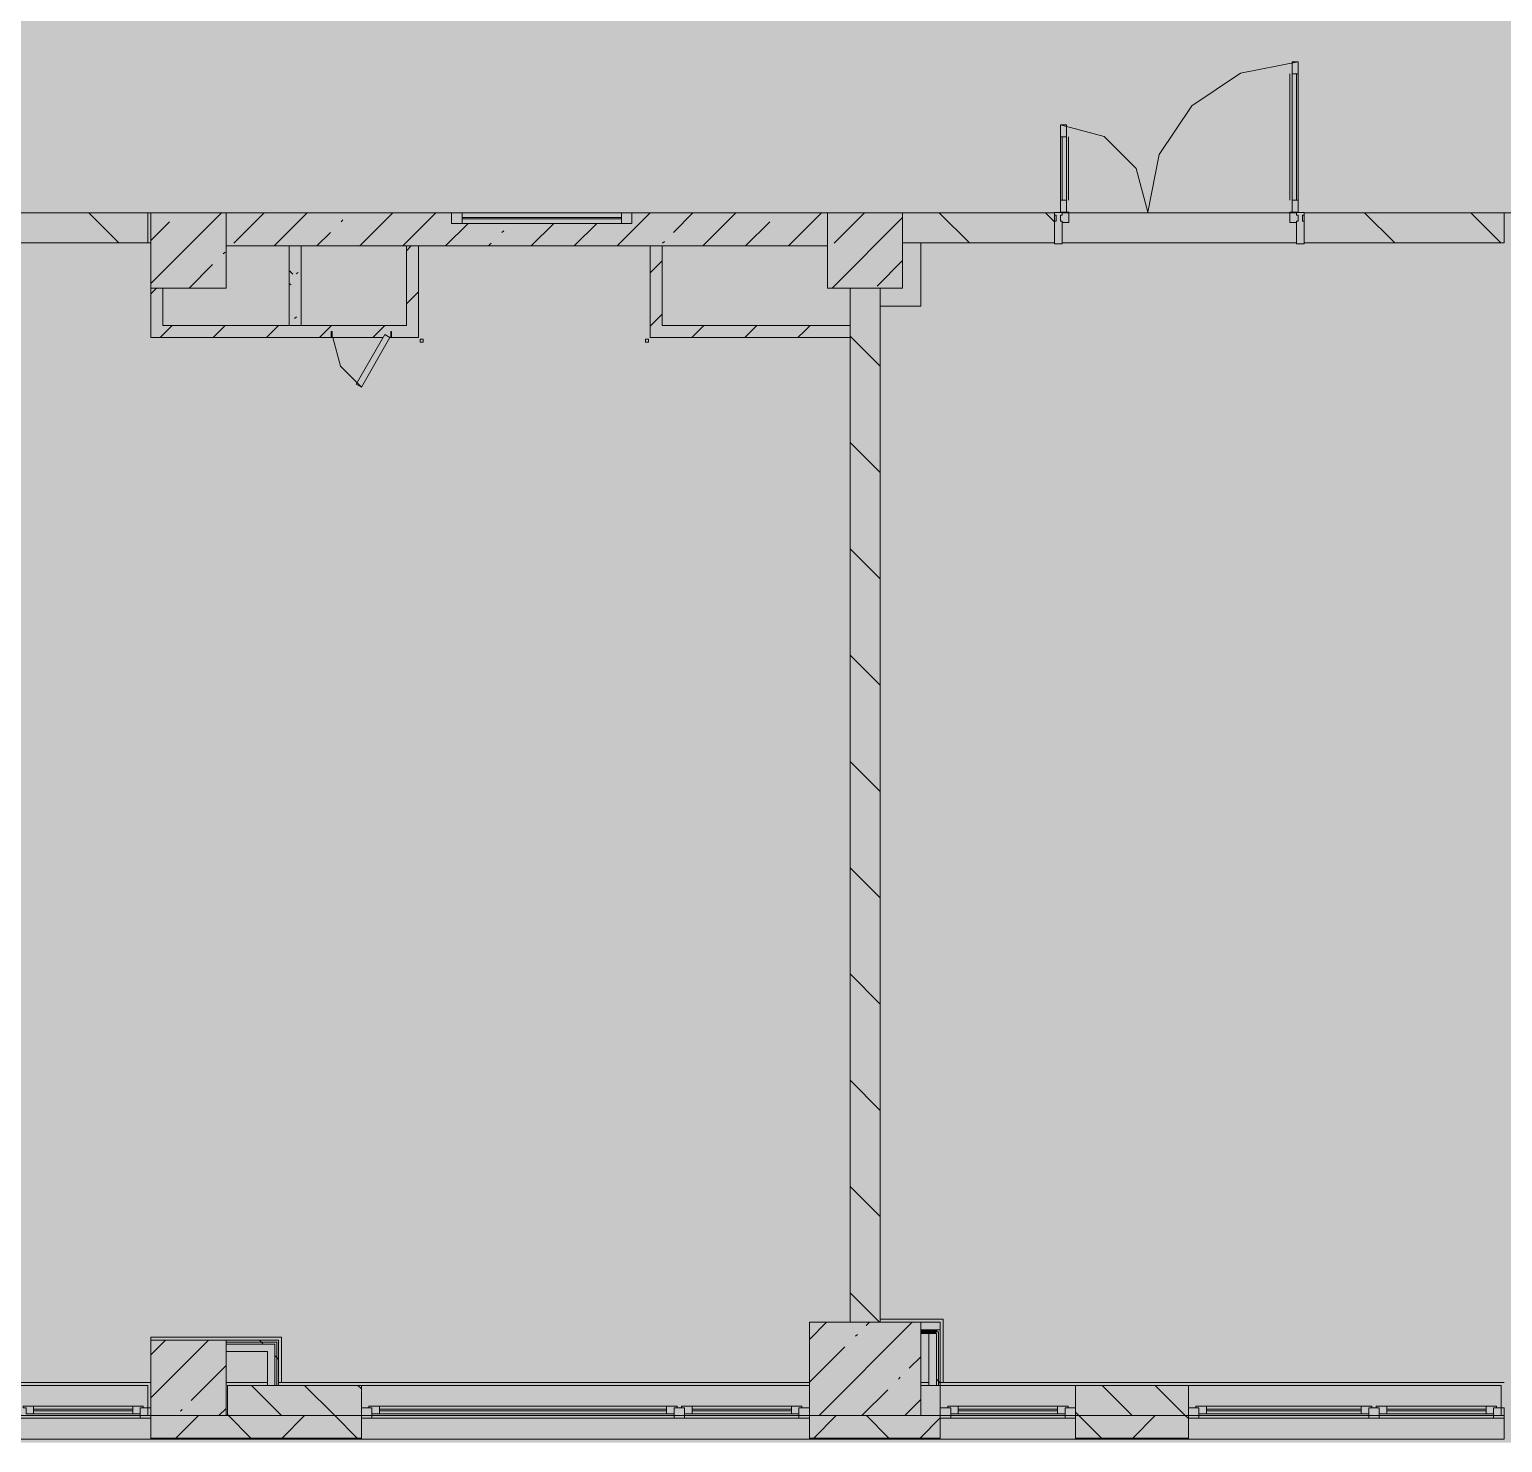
# Model space of a CAD drawing. Header units: millimetres. Extents: x -3817 to 677485, y -22715 to 103890.
# Drawn here: x 13683.5 to 13760.7, y -19606.1 to -19532.1 of the extents above; entities that cross this region are included whole.
import ezdxf

# ---------------------------------------------------------------- set-up
doc = ezdxf.new("R2010")
doc.units = ezdxf.units.MM
doc.layers.add('PDF _Геометрия', color=7, linetype='Continuous', true_color=0x1d1d1d)
doc.layers.add('PDF _Сплошная заливка', color=7, linetype='Continuous', true_color=0xffffff)

msp = doc.modelspace()

# ---------------------------------------------------------------- hatches: boundary and pattern name
at = {"layer": 'PDF _Сплошная заливка', "true_color": 0xd9d9d9, "transparency": 33554559}
for points in [[(13871.022, -19606.078), (13878.479, -19606.078), (13878.479, -19577.89), (13949.343, -19577.89), (13949.343, -19388.526), (13611.166, -19388.526), (13611.166, -19416.651), (13586.364, -19416.651), (13586.364, -19606.078), (13856.416, -19606.078)], [(13693.84, -19543.403), (13725.335, -19543.403), (13725.335, -19541.67), (13715.099, -19541.67), (13715.099, -19542.222), (13705.651, -19542.222), (13705.651, -19541.67), (13693.84, -19541.67)], [(13726.516, -19599.779), (13728.091, -19599.779), (13728.091, -19545.607), (13726.516, -19545.607), (13726.516, -19592.553)], [(13703.289, -19548.206), (13703.289, -19547.576), (13689.903, -19547.576), (13689.903, -19548.206), (13702.105, -19548.126), (13702.15, -19548.048), (13702.501, -19548.206)], [(13726.516, -19548.206), (13726.516, -19547.576), (13724.142, -19547.576), (13724.142, -19548.206), (13724.955, -19548.206)], [(13730.217, -19604.66), (13730.217, -19599.779), (13724.39, -19599.779), (13724.39, -19604.66), (13728.606, -19604.66)], [(13731.043, -19600.271), (13731.142, -19600.172), (13730.217, -19600.172), (13730.217, -19600.271), (13730.65, -19600.271)], [(13731.142, -19603.086), (13731.24, -19603.086), (13731.24, -19600.172), (13731.142, -19600.271), (13731.142, -19601.977)], [(13696.498, -19600.822), (13696.596, -19600.723), (13693.84, -19600.782), (13693.84, -19600.822), (13695.741, -19600.822)], [(13696.399, -19600.92), (13696.498, -19600.822), (13693.84, -19600.882), (13693.84, -19600.92), (13695.741, -19600.92)], [(13696.399, -19603.086), (13696.498, -19603.086), (13696.498, -19600.92), (13696.399, -19600.92), (13696.399, -19601.977)], [(13696.498, -19603.086), (13696.596, -19603.086), (13696.596, -19600.822), (13696.498, -19600.92), (13696.498, -19601.977)], [(13731.043, -19600.369), (13731.043, -19600.271), (13730.217, -19600.271), (13730.217, -19600.369), (13730.65, -19600.369)], [(13731.043, -19603.086), (13731.142, -19603.086), (13731.142, -19600.271), (13731.043, -19600.369), (13731.043, -19601.977)]]:
    msp.add_hatch(color=254, dxfattribs=at).paths.add_polyline_path(points)
h = msp.add_hatch(color=254, dxfattribs=at)
h.paths.add_polyline_path([(13681.134, -19543.245), (13689.746, -19543.245), (13689.746, -19541.67), (13676.124, -19541.67), (13676.124, -19543.245)], flags=0)
h.paths.add_polyline_path([(13658.408, -19543.245), (13663.054, -19543.245), (13663.054, -19541.67), (13658.408, -19541.67)], flags=0)
h = msp.add_hatch(color=254, dxfattribs=at)
h.paths.add_polyline_path([(13732.258, -19543.245), (13737.224, -19543.245), (13737.224, -19541.67), (13729.272, -19541.67), (13729.272, -19543.245)], flags=0)
h.paths.add_polyline_path([(13760.767, -19543.245), (13760.767, -19541.67), (13750.295, -19541.67), (13750.295, -19543.245), (13754.168, -19543.245)], flags=0)
at = {"layer": 'PDF _Сплошная заливка', "true_color": 0xcfcfcf, "transparency": 33554559}
for points in [[(13731.142, -19600.172), (13731.24, -19600.172), (13731.24, -19599.779), (13730.217, -19599.779), (13730.217, -19600.172), (13730.65, -19600.172)], [(13696.005, -19601.314), (13696.399, -19601.314), (13696.399, -19600.92), (13693.84, -19600.92), (13693.84, -19601.314), (13695.741, -19601.314)]]:
    msp.add_hatch(color=254, dxfattribs=at).paths.add_polyline_path(points)
at = {"layer": 'PDF _Сплошная заливка', "true_color": 0xd9d9d9, "transparency": 33554559}
h = msp.add_hatch(color=254, dxfattribs=at)
h.paths.add_polyline_path([(13730.217, -19604.66), (13731.24, -19604.66), (13731.24, -19603.086), (13730.217, -19603.086), (13730.217, -19603.904)], flags=0)
h.paths.add_polyline_path([(13739.562, -19604.66), (13744.232, -19604.66), (13744.232, -19603.086), (13738.327, -19603.086), (13738.327, -19604.66)], flags=0)
h = msp.add_hatch(color=254, dxfattribs=at)
h.paths.add_polyline_path([(13877.219, -19605.841), (13877.219, -19604.66), (13844.622, -19604.66), (13844.622, -19605.841), (13871.022, -19605.841)], flags=0)
h.paths.add_polyline_path([(13827.202, -19605.841), (13837.536, -19605.841), (13837.536, -19604.66), (13809.19, -19604.66), (13809.19, -19605.841), (13812.595, -19605.841)], flags=0)
h.paths.add_polyline_path([(13794.23, -19605.841), (13802.104, -19605.841), (13802.104, -19604.66), (13794.23, -19604.66)], flags=0)
h.paths.add_polyline_path([(13768.775, -19605.841), (13769.822, -19605.841), (13769.822, -19604.66), (13760.767, -19604.66), (13760.767, -19605.841)], flags=0)
h.paths.add_polyline_path([(13744.232, -19605.841), (13744.232, -19604.66), (13738.327, -19604.66), (13738.327, -19605.841), (13739.562, -19605.841)], flags=0)
h.paths.add_polyline_path([(13659.224, -19605.841), (13665.495, -19605.841), (13665.495, -19604.66), (13654.471, -19604.66), (13654.471, -19605.841), (13658.408, -19605.841)], flags=0)
h.paths.add_polyline_path([(13728.606, -19605.841), (13731.24, -19605.841), (13731.24, -19604.66), (13724.39, -19604.66), (13724.39, -19605.841), (13724.955, -19605.841)], flags=0)
h.paths.add_polyline_path([(13689.903, -19605.841), (13700.926, -19605.841), (13700.926, -19604.66), (13689.903, -19604.66)], flags=0)
h.paths.add_polyline_path([(13632.031, -19605.841), (13637.937, -19605.841), (13637.937, -19604.66), (13632.031, -19604.66)], flags=0)
h.paths.add_polyline_path([(13588.568, -19605.841), (13592.663, -19605.841), (13592.663, -19604.66), (13586.364, -19604.66), (13586.394, -19605.841)], flags=0)
h.paths.add_polyline_path([(13617.071, -19605.841), (13624.945, -19605.841), (13624.945, -19604.66), (13617.071, -19604.66)], flags=0)

# ---------------------------------------------------------------- linework, layer by layer
at = {"layer": 'PDF _Геометрия', "color": 9, "lineweight": 9, "true_color": 0xb7b7b7}
for points in [[(13737.618, -19542.182), (13737.972, -19542.182), (13737.972, -19541.631), (13737.539, -19541.631), (13737.539, -19537.064), (13739.823, -19537.676), (13741.494, -19539.348), (13742.106, -19541.631), (13742.705, -19538.618), (13744.412, -19536.063), (13746.967, -19534.357), (13749.98, -19533.757), (13749.98, -19541.631), (13749.547, -19541.631), (13749.547, -19542.182), (13749.901, -19542.182)], [(13749.555, -19534.387), (13749.555, -19541.001)], [(13749.98, -19534.387), (13749.665, -19534.387)], [(13749.901, -19534.387), (13749.901, -19541.001)], [(13737.539, -19537.694), (13737.854, -19537.694)], [(13737.618, -19537.694), (13737.618, -19541.001)], [(13737.965, -19537.694), (13737.965, -19541.001)], [(13737.539, -19541.001), (13737.854, -19541.001)], [(13749.98, -19541.001), (13749.665, -19541.001)], [(13676.115, -19541.67), (13737.234, -19541.67)], [(13689.903, -19541.67), (13689.746, -19541.67)], [(13737.224, -19541.67), (13737.224, -19542.104)], [(13737.539, -19541.789), (13737.539, -19542.104)], [(13749.98, -19541.789), (13749.98, -19542.104)], [(13750.285, -19541.67), (13799.899, -19541.67)], [(13750.295, -19542.104), (13750.295, -19541.67)], [(13702.059, -19548.206), (13689.903, -19548.206), (13689.903, -19543.245), (13676.124, -19543.245)], [(13689.746, -19543.245), (13689.903, -19543.245)], [(13726.516, -19599.779), (13726.516, -19548.206), (13716.044, -19548.206), (13716.044, -19543.403), (13703.918, -19543.403), (13703.918, -19548.206), (13702.422, -19548.206)], [(13737.224, -19543.245), (13730.217, -19543.245), (13730.217, -19546.552), (13730.217, -19543.245)], [(13760.767, -19543.245), (13750.295, -19543.245)], [(13728.091, -19546.552), (13730.217, -19546.552), (13728.091, -19546.552), (13728.091, -19599.621), (13731.398, -19599.621), (13731.398, -19602.928), (13731.398, -19599.621), (13728.091, -19599.621)], [(13699.43, -19548.206), (13699.831, -19549.702), (13700.926, -19550.797)], [(13689.903, -19602.928), (13689.903, -19600.566), (13696.753, -19600.566), (13696.753, -19602.928), (13696.753, -19600.566), (13689.903, -19600.566), (13689.903, -19600.723)]]:
    msp.add_lwpolyline(points, dxfattribs=at)
for points in [[(13749.665, -19541.631), (13749.98, -19541.631), (13749.98, -19533.757), (13749.665, -19533.757), (13749.665, -19541.631), (13749.98, -19541.631), (13749.98, -19533.757), (13749.665, -19533.757)], [(13737.854, -19541.631), (13737.539, -19541.631), (13737.539, -19537.064), (13737.854, -19537.064), (13737.854, -19541.631), (13737.854, -19537.064), (13737.539, -19537.064), (13737.539, -19541.631)], [(13737.609, -19541.67), (13749.91, -19541.67)], [(13699.391, -19547.891), (13699.352, -19547.891), (13699.352, -19548.206), (13699.391, -19548.206)], [(13700.926, -19550.797), (13702.422, -19548.206), (13702.15, -19548.048), (13700.654, -19550.639)], [(13702.462, -19547.891), (13702.462, -19548.206), (13702.501, -19548.206), (13702.501, -19547.891)]]:
    msp.add_lwpolyline(points, close=True, dxfattribs=at)
at = {"layer": 'PDF _Геометрия', "color": 8, "lineweight": 9, "true_color": 0x737373}
for points in [[(13676.124, -19543.245), (13689.746, -19543.245), (13689.746, -19541.67), (13676.124, -19541.67)], [(13693.84, -19541.67), (13689.903, -19541.67), (13689.903, -19545.607), (13693.84, -19545.607)], [(13706.202, -19541.67), (13706.202, -19542.222), (13705.651, -19542.222), (13705.651, -19541.67)], [(13715.099, -19541.67), (13715.099, -19542.222), (13714.548, -19542.222), (13714.548, -19541.67)], [(13729.272, -19541.67), (13725.335, -19541.67), (13725.335, -19545.607), (13729.272, -19545.607)], [(13729.272, -19543.245), (13737.224, -19543.245), (13737.224, -19541.67), (13729.272, -19541.67)], [(13737.539, -19541.789), (13737.618, -19541.789), (13737.618, -19541.655), (13737.224, -19541.655), (13737.224, -19541.789), (13737.303, -19541.789), (13737.303, -19542.104), (13737.224, -19542.104), (13737.224, -19543.285), (13737.618, -19543.285), (13737.618, -19542.104), (13737.539, -19542.104)], [(13750.216, -19542.104), (13750.216, -19541.789), (13750.295, -19541.789), (13750.295, -19541.655), (13749.901, -19541.655), (13749.901, -19541.789), (13749.98, -19541.789), (13749.98, -19542.104), (13749.901, -19542.104), (13749.901, -19543.285), (13750.295, -19543.285), (13750.295, -19542.104)], [(13750.295, -19543.245), (13760.767, -19543.245), (13760.767, -19541.67), (13750.295, -19541.67)], [(13704.005, -19548.288), (13704.005, -19548.442), (13704.163, -19548.442), (13704.163, -19548.288)], [(13715.8, -19548.288), (13715.8, -19548.442), (13715.957, -19548.442), (13715.957, -19548.288)], [(13730.217, -19599.779), (13724.39, -19599.779), (13724.39, -19604.66), (13730.217, -19604.66)], [(13730.217, -19600.369), (13730.65, -19600.369), (13730.65, -19603.086), (13731.24, -19603.086), (13731.24, -19600.172), (13731.24, -19599.779), (13730.65, -19599.779), (13730.217, -19599.779)], [(13693.84, -19600.723), (13689.903, -19600.723), (13689.903, -19604.66), (13693.84, -19604.66)], [(13693.84, -19602.928), (13696.005, -19602.928)], [(13700.926, -19604.66), (13700.926, -19603.086), (13693.919, -19603.086), (13693.919, -19604.66)], [(13730.217, -19602.928), (13730.65, -19602.928)], [(13731.24, -19604.66), (13738.327, -19604.66), (13738.327, -19603.086), (13731.24, -19603.086)], [(13744.232, -19604.66), (13744.232, -19603.086), (13738.327, -19603.086), (13738.327, -19604.66)], [(13665.495, -19605.904), (13665.495, -19604.66), (13689.903, -19604.66), (13689.903, -19605.904)], [(13689.509, -19604.172), (13683.211, -19604.172), (13683.211, -19604.251), (13683.368, -19604.251), (13683.368, -19604.566), (13689.352, -19604.566), (13689.352, -19604.251), (13689.509, -19604.251)], [(13689.352, -19604.802), (13689.352, -19604.251), (13689.903, -19604.251), (13689.903, -19604.802)], [(13700.926, -19604.66), (13689.903, -19604.66), (13689.903, -19605.904), (13700.926, -19605.904)], [(13700.926, -19604.802), (13700.926, -19604.251), (13701.478, -19604.251), (13701.478, -19604.802)], [(13700.926, -19605.904), (13700.926, -19604.66), (13724.39, -19604.66), (13724.39, -19605.904)], [(13717.461, -19604.172), (13701.32, -19604.172), (13701.32, -19604.251), (13701.478, -19604.251), (13701.478, -19604.566), (13717.304, -19604.566), (13717.304, -19604.251), (13717.461, -19604.251)], [(13717.304, -19604.802), (13717.304, -19604.251), (13717.855, -19604.251), (13717.855, -19604.802)], [(13723.996, -19604.172), (13717.697, -19604.172), (13717.697, -19604.251), (13717.855, -19604.251), (13717.855, -19604.566), (13723.839, -19604.566), (13723.839, -19604.251), (13723.996, -19604.251)], [(13723.839, -19604.802), (13723.839, -19604.251), (13724.39, -19604.251), (13724.39, -19604.802)], [(13731.24, -19604.66), (13724.39, -19604.66), (13724.39, -19605.904), (13731.24, -19605.904)], [(13731.24, -19604.802), (13731.24, -19604.251), (13731.792, -19604.251), (13731.792, -19604.802)], [(13731.24, -19605.904), (13731.24, -19604.66), (13738.327, -19604.66), (13738.327, -19605.904)], [(13737.933, -19604.172), (13731.634, -19604.172), (13731.634, -19604.251), (13731.792, -19604.251), (13731.792, -19604.566), (13737.775, -19604.566), (13737.775, -19604.251), (13737.933, -19604.251)], [(13737.775, -19604.802), (13737.775, -19604.251), (13738.327, -19604.251), (13738.327, -19604.802)], [(13744.232, -19604.66), (13738.327, -19604.66), (13738.327, -19605.904), (13744.232, -19605.904)], [(13744.232, -19604.802), (13744.232, -19604.251), (13744.783, -19604.251), (13744.783, -19604.802)], [(13744.232, -19605.904), (13744.232, -19604.66), (13760.767, -19604.66), (13760.767, -19605.904)], [(13753.838, -19604.172), (13744.626, -19604.172), (13744.626, -19604.251), (13744.783, -19604.251), (13744.783, -19604.566), (13753.68, -19604.566), (13753.68, -19604.251), (13753.838, -19604.251)], [(13753.68, -19604.802), (13753.68, -19604.251), (13754.232, -19604.251), (13754.232, -19604.802)], [(13760.373, -19604.172), (13754.074, -19604.172), (13754.074, -19604.251), (13754.232, -19604.251), (13754.232, -19604.566), (13760.216, -19604.566), (13760.216, -19604.251), (13760.373, -19604.251)], [(13760.216, -19604.802), (13760.216, -19604.251), (13760.767, -19604.251), (13760.767, -19604.802)], [(13700.926, -19605.904), (13705.651, -19605.904)], [(13708.013, -19605.904), (13711.95, -19605.904)], [(13714.312, -19605.904), (13718.249, -19605.904)], [(13731.24, -19605.904), (13735.177, -19605.904)], [(13737.539, -19605.904), (13741.476, -19605.904)], [(13753.68, -19605.904), (13756.043, -19605.904)]]:
    msp.add_lwpolyline(points, close=True, dxfattribs=at)
for points in [[(13688.226, -19543.245), (13686.651, -19541.67)], [(13689.903, -19545.365), (13693.598, -19541.67)], [(13689.903, -19543.12), (13690.887, -19542.136)], [(13716.674, -19543.403), (13725.335, -19543.403), (13725.335, -19541.67), (13693.84, -19541.67), (13693.84, -19543.403), (13703.289, -19543.403)], [(13694.255, -19543.258), (13695.843, -19541.67)], [(13696.355, -19543.403), (13698.088, -19541.67)], [(13699.867, -19542.136), (13699.96, -19542.043)], [(13700.845, -19543.403), (13702.578, -19541.67)], [(13703.09, -19543.403), (13704.823, -19541.67)], [(13705.335, -19543.403), (13706.516, -19542.222)], [(13715.099, -19541.67), (13705.651, -19541.67)], [(13705.651, -19542.222), (13715.099, -19542.222)], [(13714.548, -19541.907), (13706.202, -19541.907)], [(13714.548, -19541.985), (13706.202, -19541.985)], [(13709.825, -19543.403), (13711.006, -19542.222)], [(13712.07, -19543.403), (13713.251, -19542.222)], [(13714.315, -19543.403), (13716.047, -19541.67)], [(13717.266, -19542.697), (13718.292, -19541.67)], [(13718.805, -19543.403), (13720.537, -19541.67)], [(13721.05, -19543.403), (13722.317, -19542.136)], [(13723.295, -19543.403), (13725.027, -19541.67)], [(13725.581, -19545.607), (13729.272, -19541.916)], [(13725.684, -19543.258), (13727.272, -19541.67)], [(13732.766, -19543.245), (13731.192, -19541.67)], [(13737.224, -19542.136), (13736.759, -19541.67)], [(13737.224, -19542.104), (13737.224, -19541.67)], [(13737.609, -19541.67), (13749.91, -19541.67)], [(13750.295, -19541.67), (13750.295, -19542.104)], [(13755.037, -19543.245), (13753.462, -19541.67)], [(13760.604, -19543.245), (13759.03, -19541.67)], [(13698.6, -19543.403), (13699.306, -19542.697)], [(13708.286, -19542.697), (13708.379, -19542.604)], [(13702.501, -19548.206), (13703.289, -19548.206), (13703.918, -19548.206), (13703.918, -19543.403), (13703.289, -19543.403), (13703.289, -19547.576), (13702.501, -19547.576), (13699.352, -19547.576), (13697.777, -19547.576), (13697.777, -19543.403), (13697.147, -19543.403), (13697.147, -19547.576), (13690.533, -19547.576), (13690.533, -19545.607), (13689.903, -19545.607), (13689.903, -19547.576), (13689.903, -19548.206), (13699.352, -19548.206), (13702.059, -19548.206)], [(13693.693, -19543.82), (13693.787, -19543.726)], [(13703.289, -19543.654), (13703.54, -19543.403)], [(13703.918, -19543.403), (13716.044, -19543.403)], [(13707.58, -19543.403), (13707.725, -19543.258)], [(13728.091, -19599.779), (13728.091, -19545.607), (13726.516, -19545.607), (13726.516, -19547.576), (13724.142, -19547.576), (13716.674, -19547.576), (13716.674, -19543.403), (13716.044, -19543.403), (13716.044, -19548.206), (13716.674, -19548.206), (13724.142, -19548.206), (13726.516, -19548.206), (13726.516, -19599.779)], [(13716.705, -19543.258), (13716.798, -19543.165)], [(13749.904, -19543.245), (13737.608, -19543.245)], [(13691.906, -19545.607), (13693.132, -19544.381)], [(13716.044, -19544.818), (13716.674, -19544.188)], [(13727.929, -19545.503), (13729.272, -19544.161)], [(13689.903, -19545.904), (13690.2, -19545.607)], [(13703.289, -19546.438), (13703.918, -19545.808)], [(13716.044, -19547.601), (13716.674, -19546.971)], [(13690.386, -19548.206), (13691.016, -19547.576)], [(13693.169, -19548.206), (13693.799, -19547.576)], [(13695.953, -19548.206), (13696.583, -19547.576)], [(13697.147, -19547.576), (13697.777, -19547.576)], [(13698.737, -19548.206), (13699.367, -19547.576)], [(13701.521, -19548.206), (13702.151, -19547.576)], [(13718.224, -19548.206), (13718.853, -19547.576)], [(13721.007, -19548.206), (13721.637, -19547.576)], [(13723.791, -19548.206), (13724.142, -19547.855), (13724.421, -19547.576)], [(13726.516, -19548.206), (13726.516, -19547.576)], [(13728.091, -19549.705), (13726.516, -19548.13)], [(13728.091, -19555.272), (13726.516, -19553.698)], [(13728.091, -19560.84), (13726.516, -19559.265)], [(13728.091, -19566.407), (13726.516, -19564.833)], [(13728.091, -19571.975), (13726.516, -19570.4)], [(13728.091, -19577.543), (13726.516, -19575.968)], [(13728.091, -19583.11), (13726.516, -19581.535)], [(13728.091, -19588.678), (13726.516, -19587.103)], [(13728.091, -19594.245), (13726.516, -19592.671)], [(13728.057, -19599.779), (13726.516, -19598.238)], [(13724.39, -19600.677), (13725.289, -19599.779)], [(13724.897, -19604.66), (13729.779, -19599.779)], [(13727.368, -19599.944), (13727.534, -19599.779)], [(13730.217, -19600.172), (13730.65, -19600.172), (13731.142, -19600.172), (13731.24, -19600.172)], [(13689.903, -19601.489), (13690.669, -19600.723)], [(13689.903, -19603.734), (13692.914, -19600.723)], [(13693.84, -19601.314), (13696.005, -19601.314), (13696.005, -19603.086), (13696.596, -19603.086), (13696.596, -19601.314), (13696.596, -19600.822), (13696.596, -19600.723), (13689.903, -19600.723), (13689.903, -19601.314)], [(13696.498, -19603.086), (13696.498, -19601.314), (13696.498, -19600.92), (13696.498, -19600.822), (13693.84, -19600.822)], [(13696.399, -19603.086), (13696.399, -19601.314), (13696.399, -19600.92), (13693.84, -19600.92)], [(13695.793, -19600.92), (13695.694, -19600.822), (13695.596, -19600.723)], [(13726.807, -19600.506), (13726.9, -19600.412)], [(13730.217, -19600.271), (13730.65, -19600.271), (13731.043, -19600.271), (13731.142, -19600.271), (13731.142, -19603.086)], [(13730.65, -19600.369), (13731.043, -19600.369), (13731.043, -19603.086)], [(13696.596, -19601.723), (13696.498, -19601.625), (13696.399, -19601.526)], [(13724.39, -19602.922), (13726.246, -19601.067)], [(13729.613, -19602.189), (13730.217, -19601.586)], [(13692.01, -19603.873), (13693.84, -19602.043)], [(13660.251, -19602.928), (13660.085, -19602.928), (13689.903, -19602.928)], [(13689.746, -19604.66), (13689.746, -19604.251), (13689.746, -19603.086), (13665.495, -19603.086), (13665.495, -19604.66), (13689.903, -19604.66)], [(13696.749, -19604.66), (13695.174, -19603.086)], [(13696.753, -19602.928), (13696.587, -19602.928), (13724.39, -19602.928)], [(13700.714, -19605.841), (13699.533, -19604.66), (13697.958, -19603.086)], [(13700.926, -19603.27), (13700.742, -19603.086)], [(13724.39, -19603.086), (13700.926, -19603.086), (13700.926, -19604.66), (13724.39, -19604.66), (13724.39, -19603.086), (13724.39, -19604.66), (13725.178, -19604.66)], [(13729.052, -19602.75), (13729.145, -19602.657)], [(13729.272, -19604.66), (13731.24, -19604.66), (13731.24, -19603.086), (13730.217, -19603.086)], [(13731.24, -19602.962), (13731.142, -19602.864), (13731.043, -19602.766)], [(13731.398, -19602.928), (13731.235, -19602.928), (13760.767, -19602.928)], [(13741.29, -19604.66), (13739.715, -19603.086)], [(13744.232, -19604.819), (13744.073, -19604.66), (13742.499, -19603.086)], [(13760.609, -19604.66), (13760.609, -19604.251), (13760.609, -19603.086), (13744.232, -19603.086), (13744.232, -19604.66), (13760.767, -19604.66)], [(13727.142, -19604.66), (13728.491, -19603.312)], [(13729.387, -19604.66), (13730.217, -19603.831)], [(13665.495, -19604.802), (13689.903, -19604.802)], [(13683.211, -19604.172), (13689.509, -19604.172)], [(13683.762, -19604.172), (13683.762, -19604.566)], [(13683.762, -19604.33), (13688.958, -19604.33)], [(13688.958, -19604.408), (13683.762, -19604.408)], [(13688.958, -19604.172), (13688.958, -19604.566)], [(13689.903, -19604.251), (13689.352, -19604.251)], [(13691.209, -19605.841), (13692.391, -19604.66)], [(13691.448, -19604.434), (13691.542, -19604.341)], [(13693.467, -19604.66), (13693.84, -19604.288)], [(13695.146, -19605.841), (13693.965, -19604.66), (13693.919, -19604.614)], [(13696.777, -19605.841), (13697.958, -19604.66)], [(13701.478, -19604.251), (13700.926, -19604.251)], [(13700.926, -19604.802), (13724.39, -19604.802)], [(13701.32, -19604.172), (13717.461, -19604.172)], [(13701.871, -19604.172), (13701.871, -19604.566)], [(13701.871, -19604.33), (13716.91, -19604.33)], [(13716.91, -19604.408), (13701.871, -19604.408)], [(13716.91, -19604.172), (13716.91, -19604.566)], [(13717.855, -19604.251), (13717.304, -19604.251)], [(13717.697, -19604.172), (13723.996, -19604.172)], [(13718.249, -19604.172), (13718.249, -19604.566)], [(13718.249, -19604.33), (13723.445, -19604.33)], [(13723.445, -19604.408), (13718.249, -19604.408)], [(13723.445, -19604.172), (13723.445, -19604.566)], [(13724.39, -19604.251), (13723.839, -19604.251)], [(13724.615, -19605.841), (13725.796, -19604.66)], [(13728.552, -19605.841), (13727.371, -19604.66)], [(13730.182, -19605.841), (13731.24, -19604.784)], [(13731.792, -19604.251), (13731.24, -19604.251)], [(13731.24, -19604.802), (13738.327, -19604.802)], [(13731.634, -19604.172), (13737.933, -19604.172)], [(13732.185, -19604.172), (13732.185, -19604.566)], [(13732.185, -19604.33), (13737.382, -19604.33)], [(13737.382, -19604.408), (13732.185, -19604.408)], [(13737.382, -19604.172), (13737.382, -19604.566)], [(13738.327, -19604.251), (13737.775, -19604.251)], [(13739.687, -19605.841), (13738.506, -19604.66), (13738.327, -19604.481)], [(13741.318, -19605.841), (13742.499, -19604.66)], [(13744.783, -19604.251), (13744.232, -19604.251)], [(13744.232, -19604.802), (13760.767, -19604.802)], [(13744.626, -19604.172), (13753.838, -19604.172)], [(13745.177, -19604.172), (13745.177, -19604.566)], [(13745.177, -19604.33), (13753.287, -19604.33)], [(13753.287, -19604.408), (13745.177, -19604.408)], [(13753.287, -19604.172), (13753.287, -19604.566)], [(13754.168, -19604.251), (13753.68, -19604.251)], [(13754.074, -19604.172), (13760.373, -19604.172)], [(13754.625, -19604.172), (13754.625, -19604.566)], [(13754.625, -19604.33), (13759.822, -19604.33)], [(13759.822, -19604.408), (13754.625, -19604.408)], [(13759.822, -19604.172), (13759.822, -19604.566)], [(13760.767, -19604.251), (13760.216, -19604.251)], [(13685.664, -19605.904), (13689.6, -19605.904), (13685.664, -19605.904)], [(13689.903, -19605.841), (13700.926, -19605.841)], [(13689.903, -19605.865), (13700.926, -19605.865)], [(13720.611, -19605.904), (13725.335, -19605.904), (13720.611, -19605.904)], [(13724.39, -19605.841), (13731.24, -19605.841)], [(13724.39, -19605.865), (13731.24, -19605.865)], [(13738.327, -19605.841), (13744.232, -19605.841)], [(13738.327, -19605.865), (13744.232, -19605.865)], [(13743.838, -19605.904), (13747.775, -19605.904), (13743.838, -19605.904)], [(13758.405, -19605.904), (13760.767, -19605.904), (13758.405, -19605.904)]]:
    msp.add_lwpolyline(points, dxfattribs=at)
at = {"layer": 'PDF _Геометрия', "color": 253, "lineweight": 9, "true_color": 0xa3a3a3}
for points in [[(13697.338, -19544.874), (13697.147, -19544.684)], [(13697.147, -19545.368), (13697.257, -19545.438)], [(13697.509, -19544.87), (13697.614, -19544.79)], [(13697.749, -19546.512), (13697.777, -19546.508)], [(13697.424, -19547.2), (13697.528, -19547.12)]]:
    msp.add_lwpolyline(points, dxfattribs=at)
at = {"layer": 'PDF _Сплошная заливка', "color": 254, "lineweight": 35, "true_color": 0xcdcdcd, "transparency": 33554559}
for points in [[(13749.665, -19541.631), (13749.98, -19541.631), (13749.665, -19533.757), (13749.98, -19533.757)], [(13737.854, -19541.631), (13737.854, -19537.064), (13737.539, -19541.631), (13737.539, -19537.064)], [(13700.926, -19550.797), (13702.422, -19548.206), (13700.654, -19550.639), (13702.15, -19548.048)]]:
    msp.add_solid(points, dxfattribs=at)
at = {"layer": 'PDF _Сплошная заливка', "color": 254, "lineweight": 35, "true_color": 0xd9d9d9, "transparency": 33554559}
for points in [[(13693.84, -19545.607), (13693.84, -19541.67), (13689.903, -19545.607), (13689.903, -19541.67)], [(13729.272, -19545.607), (13729.272, -19541.67), (13725.335, -19545.607), (13725.335, -19541.67)], [(13697.777, -19547.576), (13697.777, -19543.403), (13697.147, -19547.576), (13697.147, -19543.403)], [(13703.918, -19548.206), (13703.918, -19543.403), (13703.289, -19548.206), (13703.289, -19543.403)], [(13716.674, -19548.206), (13716.674, -19543.403), (13716.044, -19548.206), (13716.044, -19543.403)], [(13690.533, -19547.576), (13690.533, -19545.607), (13689.903, -19547.576), (13689.903, -19545.607)], [(13724.142, -19548.206), (13724.142, -19547.576), (13716.674, -19548.206), (13716.674, -19547.576)], [(13693.84, -19604.66), (13693.84, -19600.723), (13689.903, -19604.66), (13689.903, -19600.723)], [(13693.919, -19604.66), (13700.926, -19604.66), (13693.919, -19603.086), (13700.926, -19603.086)]]:
    msp.add_solid(points, dxfattribs=at)
at = {"layer": 'PDF _Сплошная заливка', "color": 254, "lineweight": 35, "true_color": 0xcfcfcf, "transparency": 33554559}
for points in [[(13731.043, -19603.086), (13731.043, -19600.369), (13730.65, -19603.086), (13730.65, -19600.369)], [(13696.399, -19603.086), (13696.399, -19601.314), (13696.005, -19603.086), (13696.005, -19601.314)]]:
    msp.add_solid(points, dxfattribs=at)

doc.saveas('drawing.dxf')
